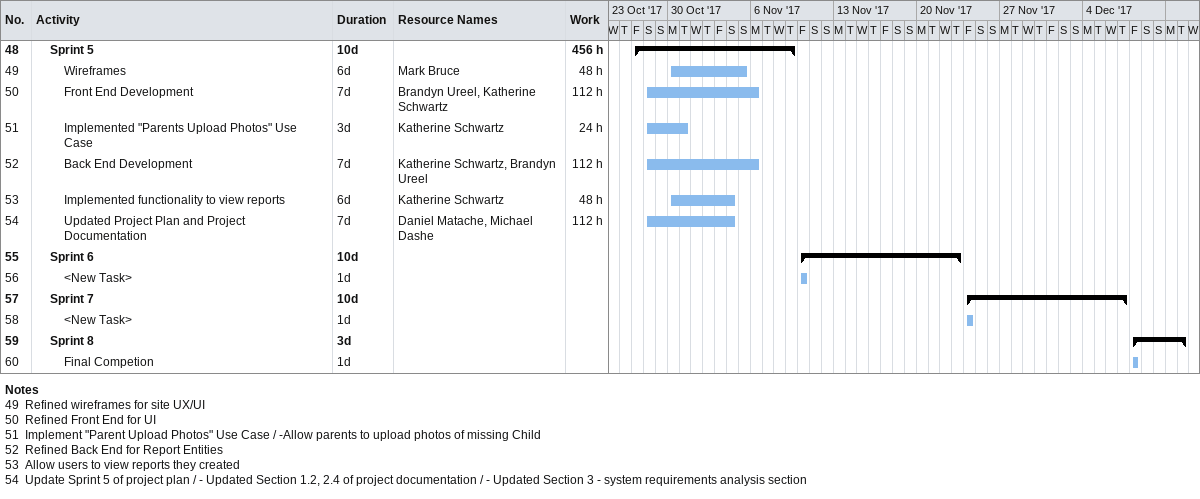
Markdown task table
| ID | Level | Task | Duration | Start | Finish | Resources | Work (h) |
|---|---|---|---|---|---|---|---|
| 48 | 2 | **Sprint 5** | 10d | 2017-10-27 | 2017-11-09 |  | 456 |
| 49 | 3 | Wireframes | 6d | 2017-10-30 | 2017-11-05 | Mark Bruce | 48 |
| 50 | 3 | Front End Development | 7d | 2017-10-28 | 2017-11-06 | Brandyn Ureel, Katherine Schwartz | 112 |
| 51 | 3 | Implemented "Parents Upload Photos" Use Case | 3d | 2017-10-28 | 2017-10-31 | Katherine Schwartz | 24 |
| 52 | 3 | Back End Development | 7d | 2017-10-28 | 2017-11-06 | Katherine Schwartz, Brandyn Ureel | 112 |
| 53 | 3 | Implemented functionality to view reports | 6d | 2017-10-30 | 2017-11-04 | Katherine Schwartz | 48 |
| 54 | 3 | Updated Project Plan and Project Documentation | 7d | 2017-10-28 | 2017-11-04 | Daniel Matache, Michael Dashe | 112 |
| 55 | 2 | **Sprint 6** | 10d | 2017-11-10 | 2017-11-23 |  |  |
| 56 | 3 | <New Task> | 1d | 2017-11-10 | 2017-11-10 |  |  |
| 57 | 2 | **Sprint 7** | 10d | 2017-11-24 | 2017-12-07 |  |  |
| 58 | 3 | <New Task> | 1d | 2017-11-24 | 2017-11-24 |  |  |
| 59 | 2 | **Sprint 8** | 3d | 2017-12-08 | 2017-12-12 |  |  |
| 60 | 3 | Final Competion | 1d | 2017-12-08 | 2017-12-08 |  |  |

Notes
- 49: Refined wireframes for site UX/UI
- 50: Refined Front End for UI
- 51: Implement "Parent Upload Photos" Use Case / -Allow parents to upload photos of missing Child
- 52: Refined Back End for Report Entities
- 53: Allow users to view reports they created
- 54: Update Sprint 5 of project plan / - Updated Section 1.2, 2.4 of project documentation / - Updated Section 3 - system requirements analysis section
